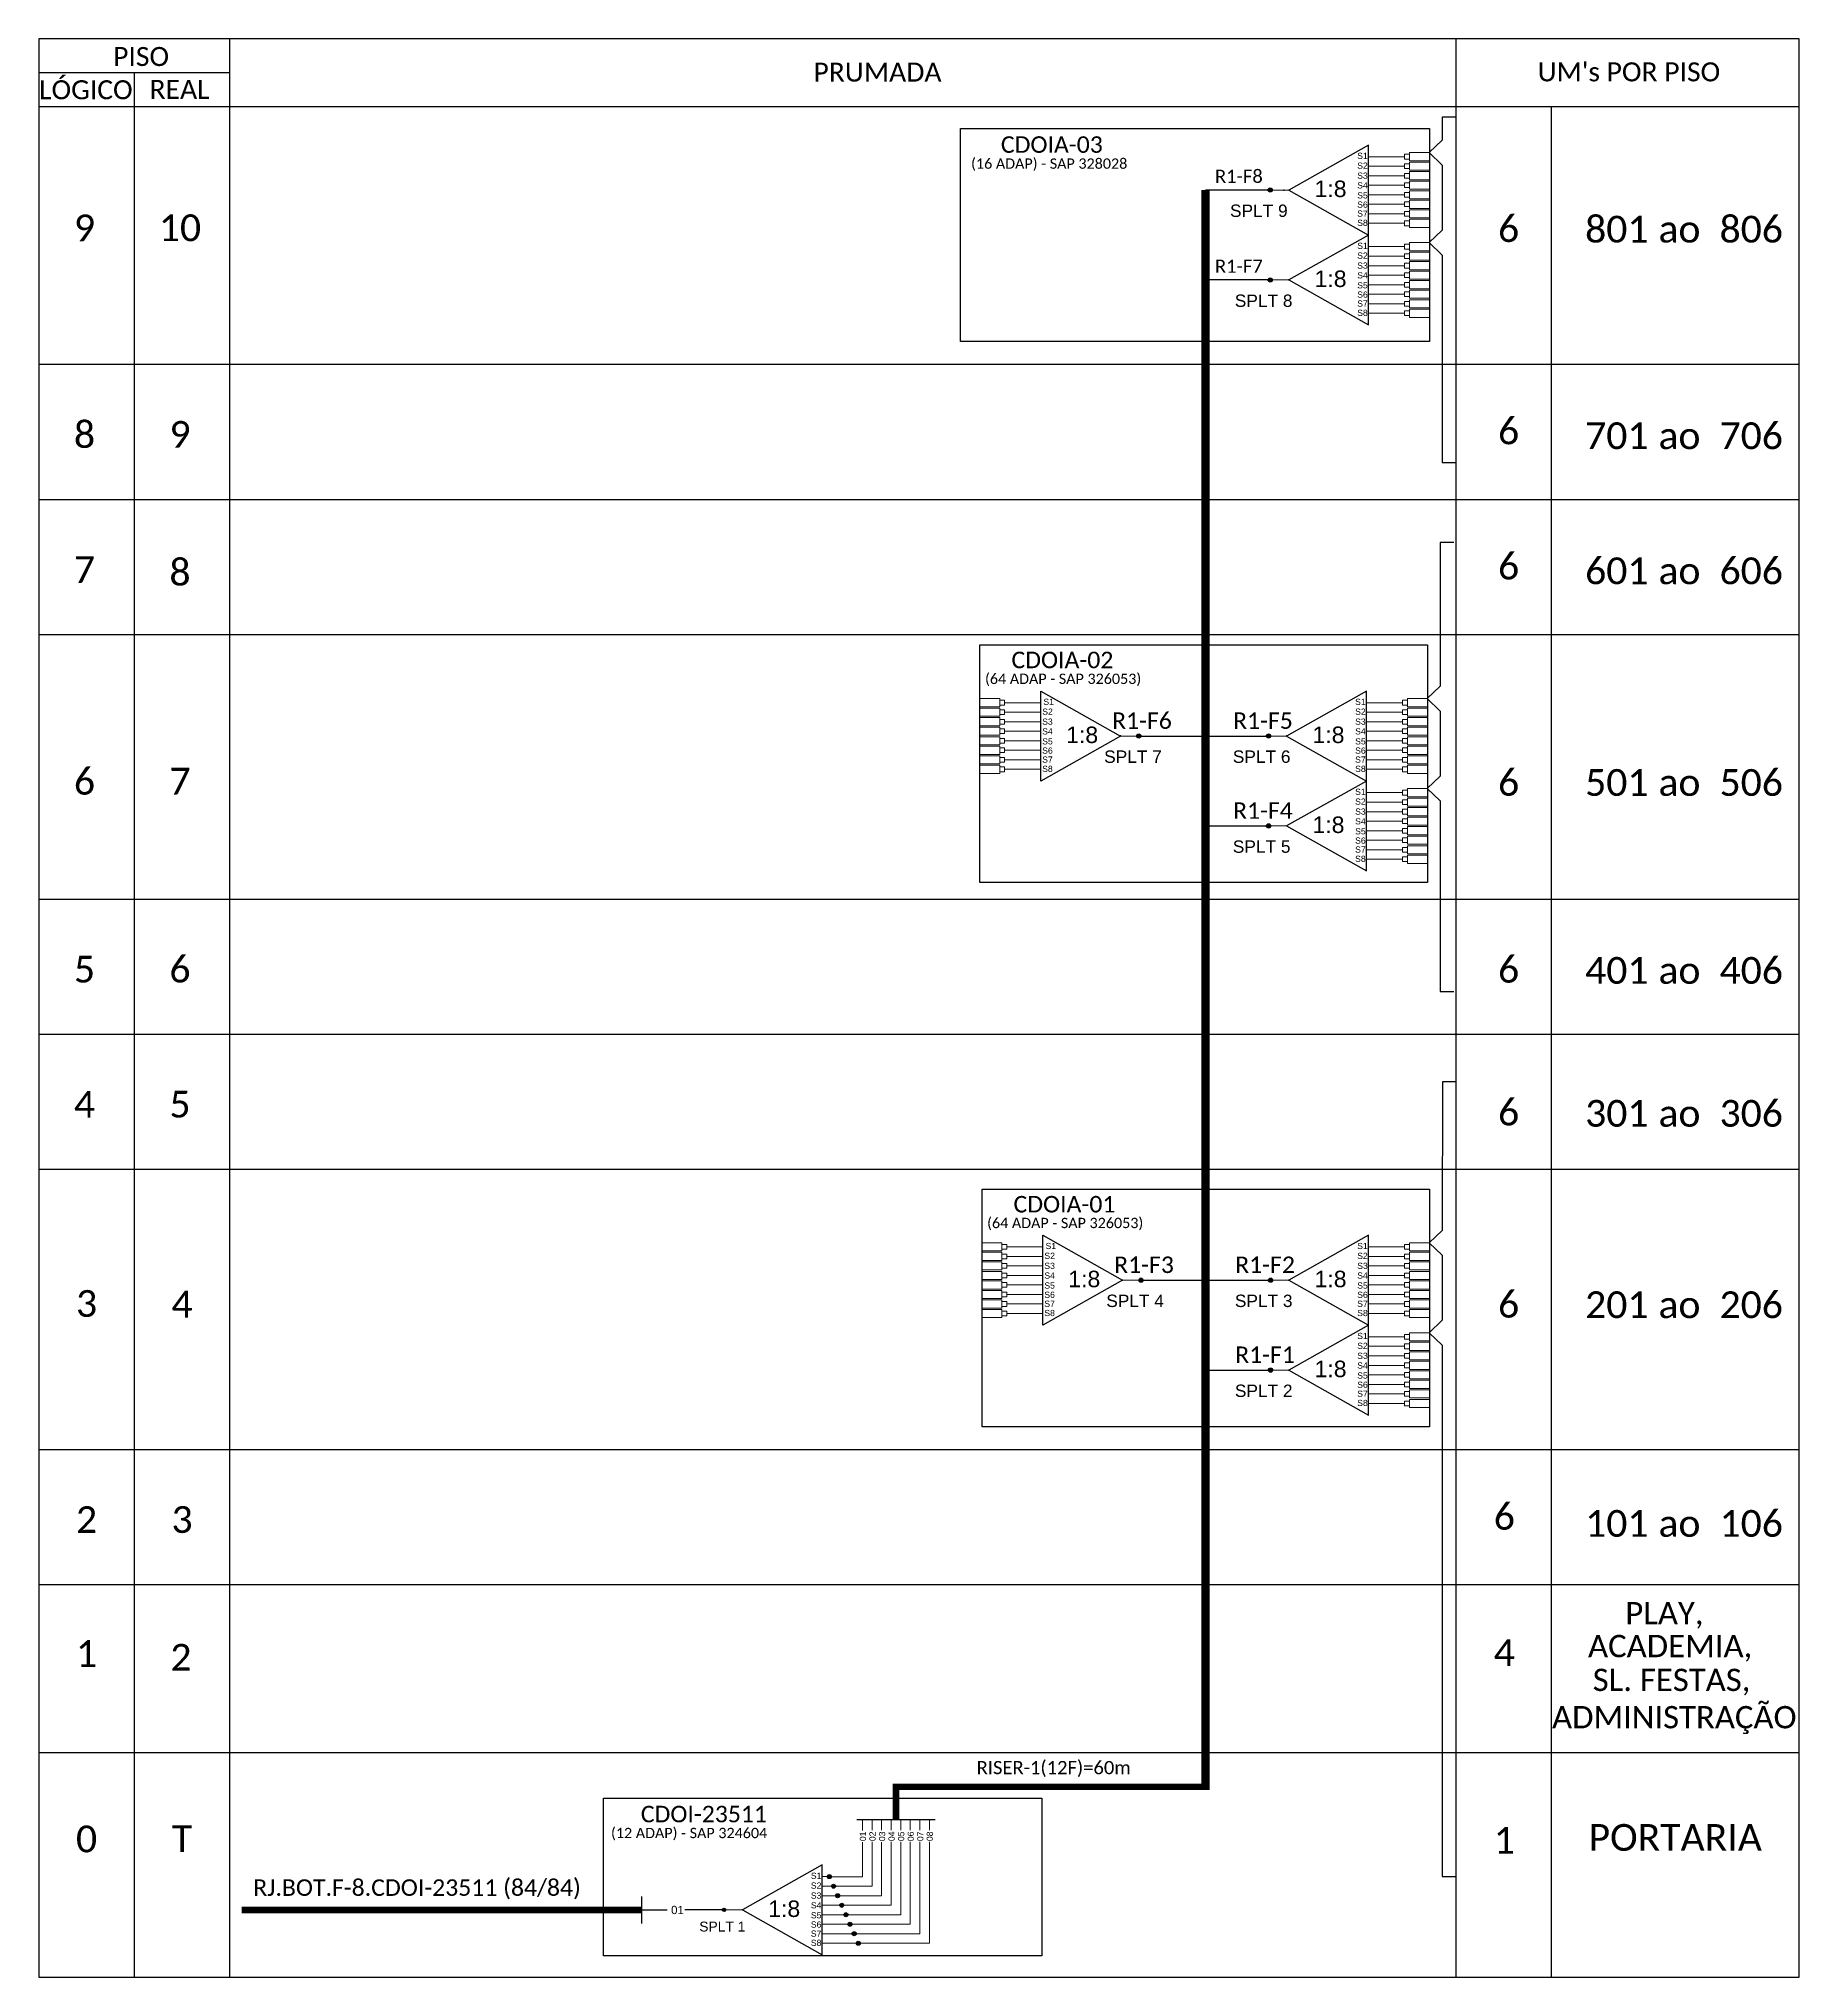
# Model space of a CAD drawing. Header units: metres. Extents: x -1286 to 461, y -500 to 94.
# Drawn here: x 74.5 to 287.8, y -285.9 to -51.1 of the extents above; entities that cross this region are included whole.
import ezdxf
from ezdxf.enums import TextEntityAlignment as Align

# ---------------------------------------------------------------- set-up
doc = ezdxf.new("R2010")
doc.units = ezdxf.units.M
doc.styles.add('ARIAL', font='arial.ttf')
doc.styles.add('WMF-Calibri0', font='calibri.ttf')

# ---------------------------------------------------------------- blocks, each defined once
blk = doc.blocks.new('SPLT_1-8_SC-APC')
at = {"color": 1}
blk.add_lwpolyline([(-7.37, -2.1), (-17.04, -7.55), (-7.37, -13), (-7.37, -2.1)], dxfattribs=at)
at = {"color": 3, "lineweight": 0}
for points in [[(-2.99, -3.51), (-7.37, -3.51)], [(-7.37, -4.66), (-2.99, -4.66)], [(-2.41, -3.02), (-2.41, -4)], [(-2.41, -3.02), (0, -3.02)], [(-2.41, -4), (0, -4)], [(-2.41, -4.17), (-2.41, -5.16)], [(-2.41, -4.17), (0, -4.17)], [(-7.37, -5.82), (-2.99, -5.82)], [(-7.37, -6.97), (-2.99, -6.97)], [(-2.41, -5.16), (0, -5.16)], [(-2.41, -5.32), (-2.41, -6.31)], [(-2.41, -5.32), (0, -5.32)], [(-2.41, -6.31), (0, -6.31)], [(-2.41, -6.48), (-2.41, -7.46)], [(-2.41, -6.48), (0, -6.48)], [(-7.37, -8.12), (-2.99, -8.12)], [(-7.37, -9.28), (-2.99, -9.28)], [(-2.41, -7.46), (0, -7.46)], [(-2.41, -7.63), (-2.41, -8.62)], [(-2.41, -7.63), (0, -7.63)], [(-2.41, -8.62), (0, -8.62)], [(-2.41, -8.78), (-2.41, -9.77)], [(-2.41, -8.78), (0, -8.78)], [(-7.37, -10.43), (-2.99, -10.43)], [(-7.37, -11.58), (-2.99, -11.58)], [(-2.41, -9.77), (0, -9.77)], [(-2.41, -9.94), (-2.41, -10.92)], [(-2.41, -9.94), (0, -9.94)], [(-2.41, -10.92), (0, -10.92)], [(-2.41, -11.09), (-2.41, -12.08)], [(-2.41, -11.09), (0, -11.09)], [(-2.41, -12.08), (0, -12.08)]]:
    blk.add_lwpolyline(points, dxfattribs=at)
for points in [[(-2.99, -3.22), (-2.41, -3.22), (-2.41, -3.8), (-2.99, -3.8)], [(-2.99, -4.38), (-2.41, -4.38), (-2.41, -4.95), (-2.99, -4.95)], [(-2.99, -5.53), (-2.41, -5.53), (-2.41, -6.1), (-2.99, -6.1)], [(-2.99, -6.68), (-2.41, -6.68), (-2.41, -7.26), (-2.99, -7.26)], [(-2.99, -7.84), (-2.41, -7.84), (-2.41, -8.41), (-2.99, -8.41)], [(-2.99, -8.99), (-2.41, -8.99), (-2.41, -9.56), (-2.99, -9.56)], [(-2.99, -10.14), (-2.41, -10.14), (-2.41, -10.72), (-2.99, -10.72)], [(-2.99, -11.3), (-2.41, -11.3), (-2.41, -11.87), (-2.99, -11.87)]]:
    blk.add_lwpolyline(points, close=True, dxfattribs=at)
at = {"color": 1, "lineweight": 0}
blk.add_lwpolyline([(-17.04, -7.55), (-19.26, -7.55)], dxfattribs=at)
at = {"color": 1, "style": 'ARIAL'}
for s, height, p in [('S1', 0.75, (-8.74, -3.78)), ('S2', 0.75, (-8.74, -4.97)), ('1:8', 2, (-13.91, -8.4)), ('S3', 0.75, (-8.74, -6.18)), ('S4', 0.75, (-8.74, -7.36)), ('S5', 0.75, (-8.74, -8.57)), ('S6', 0.75, (-8.74, -9.69)), ('S7', 0.75, (-8.74, -10.78)), ('S8', 0.75, (-8.74, -11.9))]:
    blk.add_text(s, height=height, dxfattribs=at).set_placement(p)
blk = doc.blocks.new('SPLITTER_')
blk.add_point((0, 0))
at = {"style": 'ARIAL', "flags": 4}
blk.add_attdef('SPLT', (0, -3.26), '', height=1.5, dxfattribs=at)
blk = doc.blocks.new('SPLT_1-8_SC-APC_ESQ')
at = {"color": 1}
blk.add_lwpolyline([(7.37, -2.1), (17.04, -7.55), (7.37, -13), (7.37, -2.1)], dxfattribs=at)
at = {"color": 3, "lineweight": 0}
for points in [[(2.41, -3.02), (0, -3.02)], [(2.41, -4), (0, -4)], [(2.41, -4.17), (0, -4.17)], [(2.41, -3.02), (2.41, -4)], [(2.41, -4.17), (2.41, -5.16)], [(2.99, -3.51), (7.37, -3.51)], [(7.37, -4.66), (2.99, -4.66)], [(2.41, -5.16), (0, -5.16)], [(2.41, -5.32), (0, -5.32)], [(2.41, -6.31), (0, -6.31)], [(2.41, -6.48), (0, -6.48)], [(2.41, -5.32), (2.41, -6.31)], [(2.41, -6.48), (2.41, -7.46)], [(7.37, -5.82), (2.99, -5.82)], [(7.37, -6.97), (2.99, -6.97)], [(2.41, -7.46), (0, -7.46)], [(2.41, -7.63), (0, -7.63)], [(2.41, -8.62), (0, -8.62)], [(2.41, -8.78), (0, -8.78)], [(2.41, -7.63), (2.41, -8.62)], [(2.41, -8.78), (2.41, -9.77)], [(7.37, -8.12), (2.99, -8.12)], [(7.37, -9.28), (2.99, -9.28)], [(2.41, -9.77), (0, -9.77)], [(2.41, -9.94), (0, -9.94)], [(2.41, -10.92), (0, -10.92)], [(2.41, -11.09), (0, -11.09)], [(2.41, -9.94), (2.41, -10.92)], [(2.41, -11.09), (2.41, -12.08)], [(7.37, -10.43), (2.99, -10.43)], [(7.37, -11.58), (2.99, -11.58)], [(2.41, -12.08), (0, -12.08)]]:
    blk.add_lwpolyline(points, dxfattribs=at)
for points in [[(2.99, -3.22), (2.41, -3.22), (2.41, -3.8), (2.99, -3.8)], [(2.99, -4.38), (2.41, -4.38), (2.41, -4.95), (2.99, -4.95)], [(2.99, -5.53), (2.41, -5.53), (2.41, -6.1), (2.99, -6.1)], [(2.99, -6.68), (2.41, -6.68), (2.41, -7.26), (2.99, -7.26)], [(2.99, -7.84), (2.41, -7.84), (2.41, -8.41), (2.99, -8.41)], [(2.99, -8.99), (2.41, -8.99), (2.41, -9.56), (2.99, -9.56)], [(2.99, -10.14), (2.41, -10.14), (2.41, -10.72), (2.99, -10.72)], [(2.99, -11.3), (2.41, -11.3), (2.41, -11.87), (2.99, -11.87)]]:
    blk.add_lwpolyline(points, close=True, dxfattribs=at)
at = {"color": 1, "lineweight": 0}
blk.add_lwpolyline([(17.04, -7.55), (19.26, -7.55)], dxfattribs=at)
at = {"color": 1, "style": 'ARIAL'}
for s, height, p in [('S2', 0.75, (7.56, -4.97)), ('S1', 0.75, (7.7, -3.78)), ('S3', 0.75, (7.55, -6.18)), ('S4', 0.75, (7.55, -7.36)), ('1:8', 2, (10.45, -8.4)), ('S5', 0.75, (7.55, -8.57)), ('S6', 0.75, (7.55, -9.69)), ('S7', 0.75, (7.55, -10.78)), ('S8', 0.75, (7.55, -11.9))]:
    blk.add_text(s, height=height, dxfattribs=at).set_placement(p)
blk = doc.blocks.new('SPLT_1-8_DIV_DIR')
h = blk.add_hatch(color=3)
h.dxf.hatch_style = 1
edge = h.paths.add_edge_path()
edge.add_arc((12.77, 4.04), 0.242, 0, 360)
h = blk.add_hatch(color=3)
h.dxf.hatch_style = 1
edge = h.paths.add_edge_path()
edge.add_arc((13.27, 2.88), 0.242, 0, 360)
h = blk.add_hatch(color=3)
h.dxf.hatch_style = 1
edge = h.paths.add_edge_path()
edge.add_arc((13.77, 1.73), 0.242, 0, 360)
h = blk.add_hatch(color=3)
h.dxf.hatch_style = 1
edge = h.paths.add_edge_path()
edge.add_arc((14.27, 0.58), 0.242, 0, 360)
h = blk.add_hatch(color=3)
h.dxf.hatch_style = 1
edge = h.paths.add_edge_path()
edge.add_arc((14.77, -0.58), 0.242, 0, 360)
h = blk.add_hatch(color=3)
h.dxf.hatch_style = 1
edge = h.paths.add_edge_path()
edge.add_arc((15.27, -1.73), 0.242, 0, 360)
h = blk.add_hatch(color=3)
h.dxf.hatch_style = 1
edge = h.paths.add_edge_path()
edge.add_arc((15.77, -2.88), 0.242, 0, 360)
h = blk.add_hatch(color=3)
h.dxf.hatch_style = 1
edge = h.paths.add_edge_path()
edge.add_arc((16.27, -4.04), 0.242, 0, 360)
at = {"color": 1}
blk.add_lwpolyline([(11.89, 5.45), (2.22, 0), (11.89, -5.45), (11.89, 5.45)], dxfattribs=at)
at = {"color": 7, "lineweight": 0}
for points in [[(12.77, 4.04), (11.89, 4.04)], [(11.89, 2.88), (13.27, 2.88)], [(11.89, 1.73), (13.77, 1.73)], [(11.89, 0.58), (14.27, 0.58)], [(11.89, -0.58), (14.77, -0.58)], [(11.89, -1.73), (15.27, -1.73)], [(11.89, -2.88), (15.77, -2.88)], [(11.89, -4.04), (16.27, -4.04)]]:
    blk.add_lwpolyline(points, dxfattribs=at)
at = {"color": 1, "lineweight": 0}
blk.add_lwpolyline([(2.22, 0), (0, 0)], dxfattribs=at)
at = {"color": 3}
for centre in [(12.77, 4.04), (13.27, 2.88), (13.77, 1.73), (14.27, 0.58), (14.77, -0.58), (15.27, -1.73), (15.77, -2.88), (16.27, -4.04)]:
    blk.add_circle(centre, 0.242, dxfattribs=at)
at = {"color": 1, "style": 'ARIAL'}
for s, height, p in [('S1', 0.75, (10.52, 3.77)), ('S2', 0.75, (10.52, 2.58)), ('1:8', 2, (5.35, -0.85)), ('S3', 0.75, (10.52, 1.37)), ('S4', 0.75, (10.52, 0.19)), ('S5', 0.75, (10.52, -1.02)), ('S6', 0.75, (10.52, -2.14)), ('S7', 0.75, (10.52, -3.24)), ('S8', 0.75, (10.52, -4.36))]:
    blk.add_text(s, height=height, dxfattribs=at).set_placement(p)

msp = doc.modelspace()

# ---------------------------------------------------------------- hatches: boundary and pattern name
h = msp.add_hatch(color=3)
h.dxf.hatch_style = 1
edge = h.paths.add_edge_path()
edge.add_arc((223.68, -69.38), 0.256, 0, 360)
h = msp.add_hatch(color=3)
h.dxf.hatch_style = 1
edge = h.paths.add_edge_path()
edge.add_arc((223.68, -80.28), 0.256, 0, 360)
h = msp.add_hatch(color=3)
h.dxf.hatch_style = 1
edge = h.paths.add_edge_path()
edge.add_arc((207.75, -135.54), 0.256, 0, 360)
h = msp.add_hatch(color=3)
h.dxf.hatch_style = 1
edge = h.paths.add_edge_path()
edge.add_arc((223.47, -135.54), 0.256, -180, 180, ccw=False)
h = msp.add_hatch(color=3)
h.dxf.hatch_style = 1
edge = h.paths.add_edge_path()
edge.add_arc((223.47, -146.43), 0.256, -180, 180, ccw=False)
h = msp.add_hatch(color=3)
h.dxf.hatch_style = 1
edge = h.paths.add_edge_path()
edge.add_arc((208.01, -201.48), 0.256, 0, 360)
h = msp.add_hatch(color=3)
h.dxf.hatch_style = 1
edge = h.paths.add_edge_path()
edge.add_arc((223.72, -201.48), 0.256, 0, 360)
h = msp.add_hatch(color=3)
h.dxf.hatch_style = 1
edge = h.paths.add_edge_path()
edge.add_arc((223.72, -212.38), 0.256, 0, 360)
h = msp.add_hatch(color=3)
h.dxf.hatch_style = 1
edge = h.paths.add_edge_path()
edge.add_arc((157.49, -277.79), 0.205, 0, 360)

# ---------------------------------------------------------------- linework, layer by layer
at = {"color": 0}
for points in [[(287.77, -51.05), (74.46, -51.05)], [(97.6, -55.16), (74.46, -55.16)]]:
    msp.add_lwpolyline(points, dxfattribs=at)
for points in [[(74.46, -51.05), (74.46, -59.27)], [(97.6, -59.27), (97.6, -51.05)], [(246.18, -51.05), (246.18, -59.27)], [(287.77, -59.27), (287.77, -51.05)], [(86.03, -55.16), (86.03, -59.27)], [(74.46, -59.27), (287.77, -59.27)], [(74.46, -59.27), (287.77, -59.27)], [(74.46, -59.27), (287.77, -59.27)], [(74.46, -59.27), (74.46, -285.94), (287.77, -285.94), (287.77, -59.27)], [(74.46, -59.27), (287.77, -59.27)], [(74.46, -59.27), (287.77, -59.27)], [(86.03, -59.27), (86.03, -285.94)], [(97.6, -285.94), (97.6, -59.27)], [(246.18, -59.27), (246.18, -285.94)], [(257.75, -285.94), (257.75, -59.27)], [(74.46, -90.49), (287.77, -90.49)], [(74.46, -90.49), (287.77, -90.49)], [(74.46, -106.86), (287.77, -106.86)], [(74.46, -123.24), (287.77, -123.24)], [(74.46, -155.29), (287.77, -155.29)], [(74.46, -171.66), (287.77, -171.66)], [(74.46, -188.03), (287.77, -188.03)], [(74.46, -221.98), (287.77, -221.98)], [(74.46, -238.36), (287.77, -238.36)], [(74.46, -258.72), (287.77, -258.72)]]:
    msp.add_lwpolyline(points)
at = {"color": 3}
for points in [[(246.17, -60.56), (244.52, -60.56), (244.51, -63.34), (242.95, -64.85), (244.51, -66.36), (244.51, -74.24), (242.95, -75.75), (244.51, -77.26), (244.51, -102.4), (246.16, -102.4)], [(245.93, -112.09), (244.27, -112.09), (244.27, -129.5), (242.7, -131.01), (244.26, -132.52), (244.26, -140.4), (242.7, -141.91), (244.26, -143.41), (244.26, -166.49), (245.92, -166.49)], [(246.18, -177.46), (244.53, -177.46), (244.52, -195.44), (242.95, -196.95), (244.52, -198.46), (244.52, -206.34), (242.95, -207.85), (244.52, -209.36), (244.52, -273.73), (246.17, -273.73)], [(147.52, -277.79), (150.6, -277.79)], [(157.49, -277.79), (152.75, -277.79)]]:
    msp.add_lwpolyline(points, dxfattribs=at)
at = {"color": 1}
for points in [[(186.15, -61.93), (242.97, -61.93), (242.97, -87.73), (186.15, -87.73)], [(188.49, -124.49), (242.73, -124.49), (242.73, -153.3), (188.49, -153.3)], [(188.75, -190.43), (242.98, -190.43), (242.98, -219.25), (188.75, -219.25)], [(142.88, -264.25), (196.01, -264.25), (196.01, -283.35), (142.88, -283.35)]]:
    msp.add_lwpolyline(points, close=True, dxfattribs=at)
at = {"color": 5}
msp.add_lwpolyline([(178.34, -266.84, 0.8, 0.8, 0), (178.34, -262.87, 0.8, 0.8, 0), (215.84, -262.87, 1, 1, 0), (215.84, -69.38, 1, 1, 0)], format="xyseb", dxfattribs=at)
for points in [[(223.68, -69.38), (215.84, -69.38)], [(223.68, -80.28), (215.84, -80.28)], [(207.75, -135.54), (223.44, -135.54)], [(215.6, -146.43), (223.44, -146.43)], [(208.01, -201.48), (223.69, -201.48)], [(215.85, -212.38), (223.69, -212.38)], [(173.58, -266.84), (183.06, -266.84)]]:
    msp.add_lwpolyline(points, dxfattribs=at)
at = {"color": 5, "lineweight": 0}
for points in [[(174.27, -266.84), (174.27, -268.16)], [(175.43, -266.84), (175.43, -268.13)], [(176.58, -266.84), (176.58, -268.13)], [(177.74, -266.84), (177.74, -268.13)], [(178.9, -266.84), (178.9, -268.13)], [(180.05, -266.84), (180.05, -268.13)], [(181.21, -266.84), (181.21, -268.13)], [(182.37, -266.84), (182.37, -268.13)], [(174.27, -269.59), (174.27, -273.76), (170.5, -273.76)], [(171, -274.91), (175.43, -274.91), (175.43, -269.55)], [(171.5, -276.06), (176.58, -276.06), (176.58, -269.56)], [(172, -277.21), (177.74, -277.21), (177.74, -269.55)], [(172.5, -278.37), (178.9, -278.37), (178.9, -269.55)], [(173, -279.52), (180.05, -279.52), (180.05, -269.55)], [(173.5, -280.67), (181.21, -280.67), (181.21, -269.55)], [(174, -281.83), (182.37, -281.83), (182.37, -269.55)]]:
    msp.add_lwpolyline(points, dxfattribs=at)
at = {"color": 1}
msp.add_lwpolyline([(147.52, -279.42), (147.52, -276.16)], dxfattribs=at)
at = {"color": 1, "const_width": 0.8}
msp.add_lwpolyline([(99.06, -277.79), (147.52, -277.79)], dxfattribs=at)
at = {"color": 3}
for centre, radius in [((223.68, -69.38), 0.256), ((223.68, -80.28), 0.256), ((207.75, -135.54), 0.256), ((223.47, -135.54), 0.256), ((223.47, -146.43), 0.256), ((208.01, -201.48), 0.256), ((223.72, -201.48), 0.256), ((223.72, -212.38), 0.256), ((157.49, -277.79), 0.205), ((157.49, -277.79), 0.205)]:
    msp.add_circle(centre, radius, dxfattribs=at)

# ---------------------------------------------------------------- block references
for p in [(242.95, -61.83), (242.95, -72.73), (242.7, -127.99), (242.7, -138.89), (242.95, -193.93), (242.95, -204.83)]:
    msp.add_blockref('SPLT_1-8_SC-APC', p, dxfattribs=at)
ref = msp.add_blockref('SPLITTER_', (225.33, -69.38), dxfattribs=dict(xscale=-1))
ref.add_attrib('SPLT', 'SPLT 9', (218.8, -72.64), dxfattribs={"height": 1.5, "style": 'ARIAL'})
ref = msp.add_blockref('SPLITTER_', (225.91, -80.28), dxfattribs=dict(xscale=-1))
ref.add_attrib('SPLT', 'SPLT 8', (219.38, -83.54), dxfattribs={"height": 1.5, "style": 'ARIAL'})
for name, p in [('SPLT_1-8_SC-APC_ESQ', (188.49, -127.99)), ('SPLT_1-8_SC-APC_ESQ', (188.75, -193.93)), ('SPLT_1-8_DIV_DIR', (157.49, -277.79))]:
    msp.add_blockref(name, p)
ref = msp.add_blockref('SPLITTER_', (205.52, -135.53))
ref.add_attrib('SPLT', 'SPLT 7', (203.55, -138.79), dxfattribs={"height": 1.5, "style": 'ARIAL'})
ref = msp.add_blockref('SPLITTER_', (225.67, -135.53), dxfattribs=dict(xscale=-1))
ref.add_attrib('SPLT', 'SPLT 6', (219.14, -138.79), dxfattribs={"height": 1.5, "style": 'ARIAL'})
ref = msp.add_blockref('SPLITTER_', (225.67, -146.43), dxfattribs=dict(xscale=-1))
ref.add_attrib('SPLT', 'SPLT 5', (219.14, -149.69), dxfattribs={"height": 1.5, "style": 'ARIAL'})
ref = msp.add_blockref('SPLITTER_', (205.78, -201.47))
ref.add_attrib('SPLT', 'SPLT 4', (203.81, -204.73), dxfattribs={"height": 1.5, "style": 'ARIAL'})
ref = msp.add_blockref('SPLITTER_', (225.93, -201.47), dxfattribs=dict(xscale=-1))
ref.add_attrib('SPLT', 'SPLT 3', (219.39, -204.73), dxfattribs={"height": 1.5, "style": 'ARIAL'})
ref = msp.add_blockref('SPLITTER_', (225.93, -212.37), dxfattribs=dict(xscale=-1))
ref.add_attrib('SPLT', 'SPLT 2', (219.39, -215.63), dxfattribs={"height": 1.5, "style": 'ARIAL'})
ref = msp.add_blockref('SPLITTER_', (159.72, -277.79), dxfattribs=dict(xscale=-0.8000000000001819, yscale=0.8000000000001819, zscale=0.8))
ref.add_attrib('SPLT', 'SPLT 1', (154.49, -280.4), dxfattribs={"height": 1.2, "style": 'ARIAL'})

# ---------------------------------------------------------------- texts
at = {"color": 0, "style": 'WMF-Calibri0'}
for s, p in [('     PISO', (79.42, -54.35)), ('PRUMADA', (168.33, -56.24)), ("UM's POR PISO", (256.07, -56.21)), ('  LÓGICO', (72.88, -58.38)), ('    REAL', (84.64, -58.33))]:
    msp.add_text(s, height=2.3, dxfattribs=at).set_placement(p)
at = {"color": 1, "style": 'WMF-Calibri0'}
for s, p in [('CDOIA-03', (191.04, -64.87)), ('CDOIA-02', (192.32, -127.32)), ('CDOIA-01', (192.57, -193.27)), ('CDOI-23511', (147.41, -267.17)), ('RJ.BOT.F-8.CDOI-23511 (84/84)', (100.45, -276.08))]:
    msp.add_text(s, height=2, dxfattribs=at).set_placement(p)
for s, p in [('(16 ADAP) - SAP 328028', (196.89, -66.8)), ('(64 ADAP - SAP 326053)', (198.58, -129.23)), ('(64 ADAP - SAP 326053)', (198.83, -195.17)), ('(12 ADAP) - SAP 324604', (153.26, -269.09))]:
    msp.add_text(s, height=1.25, dxfattribs=at).set_placement(p, align=Align.CENTER)
at = {"color": 5, "style": 'WMF-Calibri0'}
for s, height, p in [('R1-F8', 1.6, (216.98, -68.51)), ('R1-F7', 1.6, (216.98, -79.41)), ('R1-F6', 2, (204.51, -134.67)), ('R1-F5', 2, (219.17, -134.67)), ('R1-F4', 2, (219.17, -145.57)), ('R1-F3', 2, (204.76, -200.61)), ('R1-F2', 2, (219.43, -200.61)), ('R1-F1', 2, (219.43, -211.51)), ('RISER-1(12F)=60m', 1.6, (188.1, -261.34))]:
    msp.add_text(s, height=height, dxfattribs=at).set_placement(p)
at = {"color": 7, "style": 'WMF-Calibri0'}
for s, height, p in [('801', 3.24, (261.83, -75.74)), ('806', 3.24, (278.12, -75.74)), ('ao', 3.24, (270.72, -75.74)), ('701', 3.24, (261.83, -100.77)), ('ao', 3.24, (270.72, -100.77)), ('706', 3.24, (278.12, -100.77)), ('601', 3.24, (261.83, -117.14)), ('ao', 3.24, (270.72, -117.14)), ('606', 3.24, (278.12, -117.14)), ('501', 3.24, (261.83, -142.79)), ('ao', 3.24, (270.72, -142.79)), ('506', 3.24, (278.12, -142.79)), ('401', 3.24, (261.83, -165.56)), ('ao', 3.24, (270.72, -165.56)), ('406', 3.24, (278.12, -165.56)), ('301', 3.24, (261.83, -182.88)), ('ao', 3.24, (270.72, -182.88)), ('306', 3.24, (278.12, -182.88)), ('201', 3.24, (261.83, -206.07)), ('ao', 3.24, (270.72, -206.07)), ('206', 3.24, (278.12, -206.07)), ('101', 3.24, (261.83, -232.57)), ('ao', 3.24, (270.72, -232.57)), ('106', 3.24, (278.12, -232.57)), ('PLAY,', 2.7, (266.7, -243.18)), ('ACADEMIA,', 2.7, (262.18, -247.16)), ('SL. FESTAS,', 2.7, (262.75, -251.26)), ('ADMINISTRAÇÃO', 2.7, (257.82, -255.78)), ('PORTARIA', 3.24, (262.24, -270.62))]:
    msp.add_text(s, height=height, dxfattribs=at).set_placement(p)
at = {"style": 'ARIAL'}
for s, p in [('01', (174.32, -268.87)), ('02', (175.48, -268.87)), ('03', (176.64, -268.87)), ('04', (177.79, -268.87)), ('05', (178.95, -268.87)), ('06', (180.11, -268.87)), ('07', (181.27, -268.87)), ('08', (182.42, -268.87))]:
    msp.add_text(s, height=0.75, rotation=90, dxfattribs=at).set_placement(p, align=Align.MIDDLE_CENTER)
msp.add_text('01', height=1, dxfattribs=at).set_placement((151.85, -277.79), align=Align.MIDDLE_CENTER)
at = {"color": 7, "style": 'WMF-Calibri0'}
for tag, flags, p in [('9', 4, (80, -73.97)), ('10', 4, (91.57, -73.95)), ('6', 4, (252.56, -74.05)), ('8', 4, (80, -99)), ('9', 4, (91.57, -98.99)), ('6', 4, (252.56, -98.56)), ('7', 4, (80, -115.37)), ('8', 4, (91.57, -115.68)), ('6', 4, (252.56, -114.94)), ('6', 4, (80, -141.02)), ('7', 4, (91.57, -141.01)), ('6', 4, (252.56, -141.15)), ('6', 4, (91.57, -163.78)), ('6', 4, (252.56, -163.8)), ('5', 4, (80, -163.79)), ('4', 4, (80, -180.17)), ('5', 4, (91.57, -180.15)), ('6', 4, (252.56, -181.1)), ('3', 4, (80.25, -204.3)), ('4', 4, (91.82, -204.38)), ('6', 4, (252.56, -204.39)), ('2', 4, (80.25, -230.49)), ('3', 4, (91.82, -230.48)), ('6', 4, (252.04, -230.09)), ('1', 4, (80.25, -246.72)), ('2', 4, (91.69, -247.17)), ('4', 4, (252.04, -246.6)), ('0', 4, (80.25, -269.18)), ('T', 12, (91.82, -269.14)), ('1', 4, (252.04, -269.35))]:
    msp.add_attdef(tag, text='XX', height=3.24, dxfattribs=dict(at, flags=flags)).set_placement(p, align=Align.MIDDLE_CENTER)

doc.saveas('drawing.dxf')
